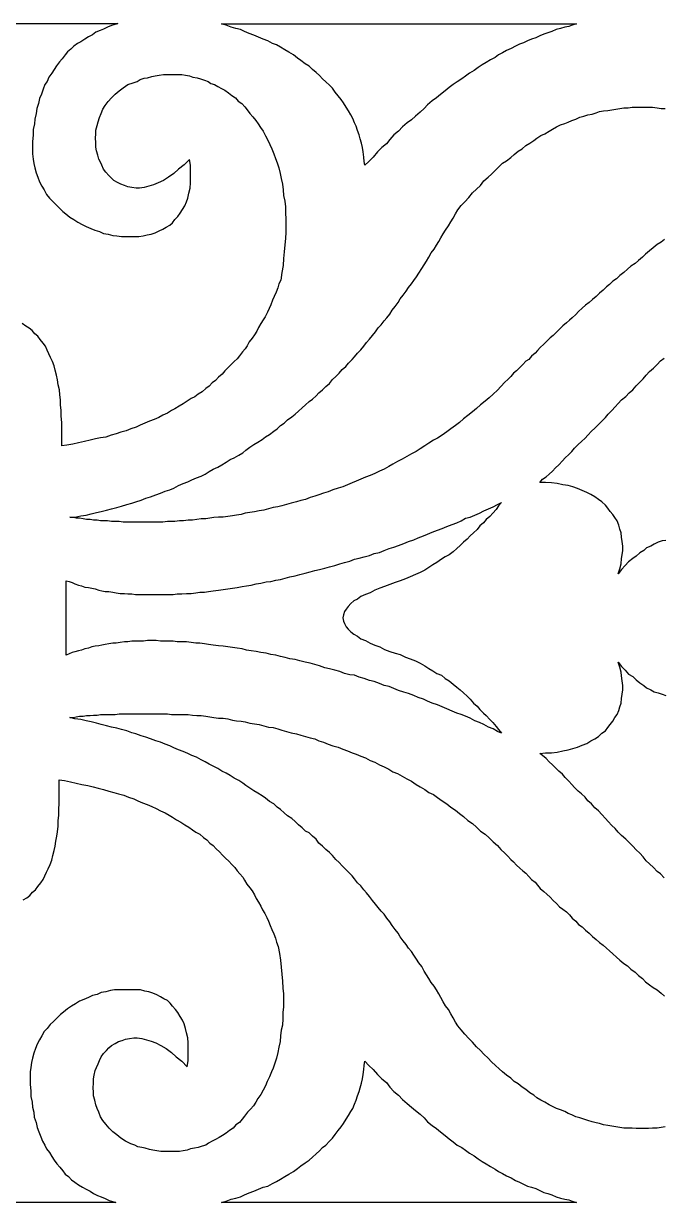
# Model space of a CAD drawing. Extents: x -372 to 372, y -358 to 358.
# Drawn here: x 85.7 to 123.5, y 227.8 to 297.5 of the extents above; entities that cross this region are included whole.
import ezdxf

# ---------------------------------------------------------------- set-up
doc = ezdxf.new("R2010")
doc.units = 0
doc.layers.add('LAYER_1', color=18, linetype='CONTINUOUS')

msp = doc.modelspace()

# ---------------------------------------------------------------- linework, layer by layer
at = {"layer": 'LAYER_1'}
for points in [[(70.447, 297.491), (91.24, 297.491), (91.141, 297.46), (90.866, 297.386), (90.626, 297.274), (90.385, 297.162), (90.179, 297.088), (89.939, 296.976), (89.733, 296.827), (89.493, 296.715), (89.287, 296.566), (89.047, 296.417), (88.841, 296.305), (88.635, 296.156), (88.463, 295.97), (88.257, 295.821), (88.12, 295.635), (87.948, 295.411), (87.777, 295.225), (87.605, 295.001), (87.468, 294.778), (87.33, 294.554), (87.159, 294.33), (87.056, 294.07), (86.918, 293.883), (86.815, 293.622), (86.712, 293.324), (86.609, 293.063), (86.541, 292.765), (86.438, 292.467), (86.403, 292.169), (86.335, 291.834), (86.3, 291.573), (86.232, 291.238), (86.232, 290.902), (86.197, 290.53), (86.197, 290.157), (86.197, 289.784), (86.232, 289.486), (86.266, 289.225), (86.335, 288.964), (86.403, 288.666), (86.506, 288.406), (86.609, 288.145), (86.747, 287.884), (86.884, 287.66), (87.021, 287.399), (87.193, 287.176), (87.365, 286.99), (87.571, 286.803), (87.777, 286.58), (87.982, 286.393), (88.154, 286.244), (88.394, 286.058), (88.635, 285.909), (88.875, 285.76), (89.115, 285.611), (89.356, 285.499), (89.63, 285.387), (89.87, 285.275), (90.145, 285.201), (90.385, 285.089), (90.66, 285.052), (90.935, 284.977), (91.175, 284.94), (91.45, 284.903), (92.479, 284.903), (92.72, 284.94), (92.96, 285.015), (93.2, 285.052), (93.44, 285.126), (93.681, 285.238), (93.887, 285.35), (94.093, 285.462), (94.299, 285.574), (94.47, 285.723), (94.608, 285.909), (94.779, 286.095), (94.917, 286.282), (95.054, 286.505), (95.191, 286.729), (95.294, 286.952), (95.363, 287.176), (95.431, 287.474), (95.5, 287.772), (95.534, 288.07), (95.534, 288.406), (95.534, 288.741), (95.534, 289.114), (95.466, 289.449), (95.157, 289.151), (94.814, 288.89), (94.539, 288.629), (94.23, 288.406), (93.921, 288.219), (93.612, 288.07), (93.338, 287.958), (93.063, 287.884), (92.788, 287.809), (92.514, 287.772), (92.308, 287.772), (92.067, 287.809), (91.827, 287.847), (91.621, 287.921), (91.415, 287.996), (91.209, 288.107), (91.003, 288.219), (90.832, 288.368), (90.694, 288.517), (90.523, 288.704), (90.385, 288.89), (90.282, 289.114), (90.214, 289.3), (90.111, 289.486), (90.042, 289.71), (89.973, 289.971), (89.939, 290.194), (89.939, 290.455), (89.905, 290.716), (89.939, 290.977), (89.939, 291.2), (90.008, 291.461), (90.076, 291.685), (90.145, 291.946), (90.248, 292.169), (90.351, 292.43), (90.488, 292.654), (90.66, 292.877), (90.866, 293.101), (91.072, 293.324), (91.312, 293.511), (91.553, 293.697), (91.827, 293.883), (92.136, 293.995), (92.376, 294.07), (92.548, 294.181), (92.788, 294.256), (92.994, 294.293), (93.235, 294.368), (93.44, 294.405), (93.681, 294.442), (93.921, 294.479), (95.02, 294.479), (95.226, 294.442), (95.466, 294.405), (95.672, 294.33), (95.912, 294.293), (96.118, 294.219), (96.358, 294.144), (96.564, 294.07), (96.736, 293.958), (96.942, 293.883), (97.148, 293.771), (97.354, 293.66), (97.56, 293.548), (97.766, 293.399), (97.972, 293.25), (98.178, 293.101), (98.349, 292.914), (98.555, 292.765), (98.727, 292.579), (98.864, 292.393), (99.036, 292.169), (99.207, 291.983), (99.379, 291.759), (99.516, 291.573), (99.654, 291.349), (99.825, 291.126), (99.963, 290.865), (100.1, 290.604), (100.203, 290.343), (100.34, 290.082), (100.443, 289.784), (100.546, 289.523), (100.649, 289.263), (100.752, 288.964), (100.821, 288.629), (100.889, 288.331), (100.958, 287.996), (100.992, 287.66), (101.027, 287.325), (101.095, 286.99), (101.13, 286.654), (101.13, 286.282), (101.164, 285.946), (101.164, 285.536), (101.164, 285.164), (101.13, 284.791), (101.095, 284.418), (101.061, 284.008), (101.027, 283.599), (100.992, 283.189), (100.924, 282.779), (100.855, 282.332), (100.752, 282.108), (100.684, 281.884), (100.581, 281.624), (100.478, 281.363), (100.375, 281.139), (100.272, 280.878), (100.169, 280.655), (100.066, 280.431), (99.928, 280.17), (99.825, 279.984), (99.688, 279.76), (99.551, 279.537), (99.448, 279.313), (99.31, 279.09), (99.173, 278.903), (99.001, 278.68), (98.864, 278.456), (98.761, 278.27), (98.59, 278.084), (98.418, 277.86), (98.281, 277.674), (98.109, 277.525), (97.937, 277.338), (97.731, 277.152), (97.56, 276.966), (97.388, 276.779), (97.182, 276.593), (97.011, 276.407), (96.805, 276.258), (96.633, 276.071), (96.427, 275.922), (96.221, 275.736), (95.981, 275.587), (95.775, 275.438), (95.569, 275.326), (95.328, 275.177), (95.088, 275.028), (94.848, 274.879), (94.608, 274.73), (94.402, 274.618), (94.161, 274.469), (93.887, 274.357), (93.646, 274.208), (93.372, 274.097), (93.097, 273.985), (92.823, 273.873), (92.548, 273.761), (92.308, 273.649), (91.999, 273.538), (91.724, 273.426), (91.415, 273.351), (91.141, 273.239), (90.832, 273.165), (90.523, 273.053), (90.214, 273.016), (89.905, 272.941), (89.596, 272.867), (89.253, 272.792), (88.909, 272.718), (88.566, 272.643), (88.223, 272.569), (87.914, 272.531), (87.914, 272.904), (87.914, 273.202), (87.914, 273.575), (87.914, 273.91), (87.88, 274.283), (87.88, 274.618), (87.845, 274.954), (87.845, 275.252), (87.811, 275.55), (87.777, 275.848), (87.708, 276.146), (87.674, 276.444), (87.605, 276.705), (87.536, 277.003), (87.468, 277.264), (87.365, 277.525), (87.262, 277.748), (87.159, 277.972), (87.056, 278.195), (86.953, 278.419), (86.815, 278.605), (86.644, 278.829), (86.506, 279.015), (86.335, 279.164), (86.163, 279.351), (85.992, 279.5), (85.786, 279.611), (85.58, 279.76)], [(123.542, 284.725), (123.336, 284.576), (123.096, 284.427), (122.855, 284.24), (122.649, 284.054), (122.409, 283.868), (122.237, 283.681), (121.997, 283.495), (121.791, 283.309), (121.551, 283.16), (121.345, 282.973), (121.139, 282.787), (120.899, 282.601), (120.693, 282.414), (120.487, 282.265), (120.281, 282.079), (120.109, 281.93), (119.903, 281.744), (119.697, 281.557), (119.491, 281.371), (119.285, 281.185), (119.079, 280.998), (118.873, 280.849), (118.667, 280.663), (118.461, 280.477), (118.29, 280.29), (118.084, 280.104), (117.912, 279.955), (117.741, 279.806), (117.535, 279.62), (117.329, 279.433), (117.157, 279.247), (116.951, 279.061), (116.779, 278.912), (116.573, 278.725), (116.402, 278.539), (116.196, 278.353), (116.024, 278.166), (115.887, 278.017), (115.681, 277.831), (115.509, 277.645), (115.338, 277.533), (115.166, 277.347), (114.994, 277.16), (114.788, 276.974), (114.617, 276.825), (114.445, 276.639), (114.274, 276.452), (114.102, 276.303), (113.862, 276.042), (113.656, 275.819), (113.415, 275.595), (113.175, 275.372), (112.935, 275.185), (112.66, 274.962), (112.42, 274.738), (112.18, 274.552), (111.905, 274.328), (111.665, 274.142), (111.424, 273.918), (111.184, 273.732), (110.91, 273.546), (110.669, 273.359), (110.395, 273.173), (110.12, 272.987), (109.88, 272.875), (109.605, 272.689), (109.365, 272.54), (109.09, 272.353), (108.85, 272.204), (108.575, 272.055), (108.301, 271.906), (108.026, 271.757), (107.751, 271.608), (107.477, 271.459), (107.237, 271.31), (106.962, 271.161), (106.687, 271.049), (106.413, 270.9), (106.138, 270.788), (105.863, 270.677), (105.589, 270.565), (105.314, 270.453), (105.074, 270.341), (104.799, 270.229), (104.525, 270.118), (104.25, 270.043), (103.941, 269.931), (103.667, 269.82), (103.392, 269.745), (103.117, 269.633), (102.877, 269.559), (102.602, 269.484), (102.328, 269.372), (102.053, 269.298), (101.779, 269.223), (101.47, 269.149), (101.195, 269.074), (100.92, 269), (100.68, 268.925), (100.405, 268.888), (100.131, 268.813), (99.856, 268.739), (99.582, 268.702), (99.307, 268.627), (99.032, 268.59), (98.758, 268.553), (98.517, 268.478), (98.243, 268.441), (98.003, 268.404), (97.728, 268.366), (97.453, 268.329), (97.179, 268.329), (96.904, 268.292), (96.664, 268.254), (96.423, 268.217), (96.149, 268.217), (95.909, 268.18), (95.634, 268.143), (95.394, 268.143), (95.119, 268.105), (94.879, 268.105), (94.604, 268.068), (94.158, 268.068), (93.883, 268.031), (91.549, 268.031), (91.309, 268.068), (90.863, 268.068), (90.622, 268.105), (90.21, 268.105), (90.004, 268.143), (89.798, 268.143), (89.592, 268.18), (89.386, 268.18), (89.18, 268.217), (88.975, 268.254), (88.769, 268.254), (88.597, 268.292), (88.391, 268.329), (88.7, 268.329), (89.043, 268.404), (89.352, 268.441), (89.661, 268.515), (89.97, 268.59), (90.245, 268.664), (90.554, 268.739), (90.863, 268.813), (91.171, 268.888), (91.446, 268.962), (91.755, 269.074), (92.064, 269.149), (92.304, 269.223), (92.613, 269.335), (92.888, 269.447), (93.162, 269.521), (93.471, 269.633), (93.746, 269.745), (94.021, 269.857), (94.295, 269.931), (94.536, 270.043), (94.81, 270.192), (95.085, 270.304), (95.359, 270.416), (95.6, 270.528), (95.874, 270.639), (96.149, 270.751), (96.389, 270.863), (96.629, 271.012), (96.87, 271.161), (97.144, 271.273), (97.385, 271.422), (97.625, 271.571), (97.865, 271.72), (98.106, 271.832), (98.38, 271.981), (98.62, 272.13), (98.792, 272.279), (99.032, 272.465), (99.273, 272.614), (99.513, 272.763), (99.753, 272.912), (99.959, 273.061), (100.199, 273.21), (100.44, 273.397), (100.646, 273.546), (100.852, 273.732), (101.058, 273.881), (101.264, 274.067), (101.504, 274.254), (101.71, 274.403), (101.916, 274.589), (102.122, 274.775), (102.328, 274.962), (102.534, 275.148), (102.74, 275.297), (102.946, 275.483), (103.117, 275.67), (103.323, 275.856), (103.529, 276.042), (103.735, 276.229), (103.907, 276.452), (104.113, 276.639), (104.319, 276.825), (104.49, 277.049), (104.696, 277.235), (104.868, 277.421), (105.074, 277.645), (105.211, 277.794), (105.383, 278.017), (105.589, 278.204), (105.76, 278.427), (105.932, 278.651), (106.104, 278.837), (106.275, 279.061), (106.447, 279.284), (106.619, 279.508), (106.79, 279.694), (106.962, 279.918), (107.134, 280.104), (107.305, 280.328), (107.442, 280.551), (107.614, 280.775), (107.786, 280.998), (107.923, 281.222), (108.095, 281.446), (108.266, 281.669), (108.404, 281.893), (108.575, 282.116), (108.713, 282.303), (108.884, 282.526), (109.022, 282.75), (109.193, 283.011), (109.33, 283.234), (109.468, 283.458), (109.605, 283.681), (109.742, 283.942), (109.914, 284.166), (110.051, 284.389), (110.189, 284.613), (110.326, 284.837), (110.463, 285.06), (110.601, 285.284), (110.772, 285.545), (110.91, 285.768), (111.047, 285.992), (111.184, 286.253), (111.321, 286.476), (111.527, 286.737), (111.733, 286.961), (111.974, 287.221), (112.18, 287.482), (112.42, 287.706), (112.66, 287.929), (112.866, 288.19), (113.106, 288.414), (113.312, 288.6), (113.553, 288.824), (113.759, 289.047), (113.965, 289.234), (114.205, 289.383), (114.445, 289.569), (114.651, 289.755), (114.891, 289.942), (115.132, 290.091), (115.338, 290.277), (115.578, 290.426), (115.818, 290.575), (115.99, 290.724), (116.23, 290.873), (116.471, 290.985), (116.711, 291.134), (116.917, 291.246), (117.157, 291.395), (117.397, 291.507), (117.638, 291.581), (117.844, 291.656), (118.05, 291.767), (118.29, 291.842), (118.53, 291.954), (118.77, 292.028), (119.011, 292.103), (119.251, 292.14), (119.491, 292.215), (119.697, 292.289), (119.938, 292.326), (120.178, 292.364), (120.418, 292.401), (120.658, 292.438), (120.899, 292.475), (121.139, 292.513), (121.379, 292.513), (121.62, 292.55), (122.821, 292.55), (123.096, 292.513), (123.336, 292.475), (123.576, 292.475)], [(123.611, 266.95), (123.405, 266.913), (123.164, 266.838), (122.924, 266.727), (122.718, 266.615), (122.478, 266.503), (122.306, 266.354), (122.066, 266.205), (121.86, 266.019), (121.654, 265.87), (121.414, 265.683), (121.208, 265.46), (121.002, 265.236), (120.796, 264.975), (120.899, 265.273), (120.967, 265.572), (121.002, 265.87), (121.036, 266.093), (121.07, 266.354), (121.07, 266.615), (121.036, 266.876), (121.002, 267.137), (120.967, 267.397), (120.899, 267.621), (120.83, 267.845), (120.727, 268.105), (120.59, 268.292), (120.487, 268.478), (120.315, 268.664), (120.178, 268.851), (120.041, 269.037), (119.835, 269.223), (119.629, 269.372), (119.423, 269.521), (119.182, 269.67), (118.942, 269.782), (118.667, 269.894), (118.393, 270.006), (118.118, 270.118), (117.844, 270.192), (117.535, 270.229), (117.191, 270.304), (116.848, 270.341), (116.505, 270.378), (116.162, 270.378), (116.333, 270.565), (116.539, 270.714), (116.711, 270.863), (116.917, 271.049), (117.088, 271.236), (117.294, 271.422), (117.5, 271.645), (117.672, 271.832), (117.878, 272.018), (118.05, 272.204), (118.221, 272.391), (118.427, 272.614), (118.633, 272.801), (118.839, 272.987), (119.011, 273.173), (119.217, 273.397), (119.423, 273.583), (119.629, 273.807), (119.835, 273.993), (120.041, 274.217), (120.212, 274.403), (120.418, 274.626), (120.624, 274.85), (120.796, 275.036), (121.002, 275.26), (121.242, 275.446), (121.448, 275.67), (121.654, 275.856), (121.86, 276.08), (122.066, 276.303), (122.272, 276.49), (122.443, 276.713), (122.649, 276.937), (122.89, 277.123), (123.096, 277.347), (123.302, 277.57), (123.508, 277.719)], [(123.508, 247.015), (123.302, 247.238), (123.096, 247.387), (122.89, 247.611), (122.649, 247.834), (122.443, 248.021), (122.272, 248.244), (122.066, 248.468), (121.86, 248.654), (121.654, 248.878), (121.448, 249.101), (121.242, 249.288), (121.002, 249.511), (120.796, 249.697), (120.624, 249.921), (120.418, 250.107), (120.212, 250.331), (120.041, 250.517), (119.835, 250.741), (119.629, 250.964), (119.423, 251.151), (119.217, 251.374), (119.011, 251.561), (118.839, 251.784), (118.633, 251.971), (118.427, 252.12), (118.221, 252.343), (118.05, 252.529), (117.878, 252.716), (117.672, 252.939), (117.5, 253.126), (117.294, 253.312), (117.088, 253.498), (116.917, 253.685), (116.711, 253.871), (116.539, 254.057), (116.333, 254.244), (116.162, 254.355), (116.505, 254.393), (116.848, 254.393), (117.191, 254.43), (117.535, 254.504), (117.844, 254.579), (118.118, 254.653), (118.393, 254.728), (118.667, 254.84), (118.942, 254.952), (119.182, 255.101), (119.423, 255.212), (119.629, 255.361), (119.835, 255.548), (120.041, 255.697), (120.178, 255.883), (120.315, 256.069), (120.487, 256.256), (120.59, 256.479), (120.727, 256.666), (120.83, 256.889), (120.899, 257.113), (120.967, 257.336), (121.002, 257.597), (121.036, 257.858), (121.07, 258.119), (121.07, 258.38), (121.036, 258.641), (121.002, 258.939), (120.967, 259.162), (120.899, 259.46), (120.796, 259.758), (121.002, 259.498), (121.208, 259.274), (121.414, 259.05), (121.654, 258.901), (121.86, 258.715), (122.066, 258.529), (122.306, 258.38), (122.478, 258.231), (122.718, 258.119), (122.924, 258.007), (123.164, 257.933), (123.405, 257.858), (123.611, 257.784)], [(123.576, 232.296), (123.336, 232.258), (123.096, 232.221), (122.821, 232.221), (122.581, 232.184), (121.86, 232.184), (121.62, 232.221), (121.139, 232.221), (120.899, 232.258), (120.658, 232.296), (120.418, 232.333), (120.178, 232.37), (119.938, 232.407), (119.697, 232.482), (119.491, 232.519), (119.251, 232.594), (119.011, 232.668), (118.77, 232.743), (118.53, 232.817), (118.29, 232.892), (118.05, 233.004), (117.844, 233.078), (117.638, 233.19), (117.397, 233.302), (117.157, 233.376), (116.917, 233.488), (116.711, 233.6), (116.471, 233.749), (116.23, 233.861), (115.99, 234.01), (115.818, 234.159), (115.578, 234.308), (115.338, 234.494), (115.132, 234.643), (114.891, 234.829), (114.651, 234.979), (114.445, 235.165), (114.205, 235.351), (113.965, 235.537), (113.759, 235.724), (113.553, 235.91), (113.312, 236.134), (113.106, 236.357), (112.866, 236.581), (112.66, 236.804), (112.42, 237.028), (112.18, 237.289), (111.974, 237.512), (111.733, 237.773), (111.527, 238.034), (111.321, 238.258), (111.184, 238.481), (111.047, 238.742), (110.91, 238.966), (110.772, 239.227), (110.601, 239.45), (110.463, 239.674), (110.326, 239.935), (110.189, 240.158), (110.051, 240.382), (109.914, 240.605), (109.742, 240.829), (109.605, 241.052), (109.468, 241.276), (109.33, 241.5), (109.193, 241.76), (109.022, 241.984), (108.884, 242.208), (108.713, 242.431), (108.575, 242.655), (108.404, 242.841), (108.266, 243.065), (108.095, 243.288), (107.923, 243.512), (107.786, 243.735), (107.614, 243.959), (107.442, 244.183), (107.305, 244.406), (107.134, 244.63), (106.962, 244.853), (106.79, 245.04), (106.619, 245.263), (106.447, 245.449), (106.275, 245.673), (106.104, 245.897), (105.932, 246.12), (105.76, 246.307), (105.589, 246.53), (105.383, 246.716), (105.211, 246.94), (105.074, 247.126), (104.868, 247.35), (104.696, 247.499), (104.49, 247.723), (104.319, 247.909), (104.113, 248.095), (103.907, 248.319), (103.735, 248.505), (103.529, 248.691), (103.323, 248.878), (103.117, 249.064), (102.946, 249.288), (102.74, 249.474), (102.534, 249.66), (102.328, 249.772), (102.122, 249.958), (101.916, 250.145), (101.71, 250.331), (101.504, 250.517), (101.264, 250.666), (101.058, 250.853), (100.852, 251.039), (100.646, 251.188), (100.44, 251.374), (100.199, 251.523), (99.959, 251.71), (99.753, 251.859), (99.513, 252.008), (99.273, 252.157), (99.032, 252.306), (98.792, 252.455), (98.62, 252.604), (98.38, 252.753), (98.106, 252.902), (97.865, 253.051), (97.625, 253.2), (97.385, 253.312), (97.144, 253.461), (96.87, 253.61), (96.629, 253.722), (96.389, 253.871), (96.149, 253.983), (95.874, 254.132), (95.6, 254.244), (95.359, 254.355), (95.085, 254.467), (94.81, 254.579), (94.536, 254.691), (94.295, 254.802), (94.021, 254.914), (93.746, 255.026), (93.471, 255.101), (93.162, 255.212), (92.888, 255.324), (92.613, 255.399), (92.304, 255.51), (92.064, 255.585), (91.755, 255.697), (91.446, 255.771), (91.171, 255.846), (90.863, 255.92), (90.554, 255.995), (90.245, 256.069), (89.97, 256.144), (89.661, 256.218), (89.352, 256.293), (89.043, 256.368), (88.7, 256.405), (88.391, 256.479), (88.597, 256.479), (88.769, 256.517), (88.975, 256.554), (89.18, 256.554), (89.386, 256.591), (89.592, 256.591), (89.798, 256.628), (90.004, 256.628), (90.21, 256.666), (91.068, 256.666), (91.309, 256.703), (94.158, 256.703), (94.398, 256.666), (95.394, 256.666), (95.634, 256.628), (95.909, 256.591), (96.149, 256.591), (96.423, 256.554), (96.664, 256.517), (96.904, 256.479), (97.179, 256.442), (97.453, 256.442), (97.728, 256.405), (98.003, 256.33), (98.243, 256.293), (98.517, 256.256), (98.758, 256.218), (99.032, 256.144), (99.307, 256.107), (99.582, 256.069), (99.856, 255.995), (100.131, 255.92), (100.405, 255.883), (100.68, 255.809), (100.92, 255.734), (101.195, 255.66), (101.47, 255.585), (101.779, 255.51), (102.053, 255.436), (102.328, 255.361), (102.602, 255.287), (102.877, 255.212), (103.117, 255.101), (103.392, 255.026), (103.667, 254.914), (103.941, 254.802), (104.25, 254.728), (104.525, 254.616), (104.799, 254.504), (105.074, 254.393), (105.314, 254.318), (105.589, 254.206), (105.863, 254.094), (106.138, 253.945), (106.413, 253.834), (106.687, 253.685), (106.962, 253.573), (107.237, 253.424), (107.477, 253.275), (107.751, 253.163), (108.026, 253.014), (108.301, 252.865), (108.575, 252.716), (108.85, 252.529), (109.09, 252.38), (109.365, 252.231), (109.605, 252.045), (109.88, 251.933), (110.12, 251.747), (110.395, 251.561), (110.669, 251.374), (110.91, 251.188), (111.184, 251.002), (111.424, 250.815), (111.665, 250.629), (111.905, 250.405), (112.18, 250.219), (112.42, 249.996), (112.66, 249.772), (112.935, 249.586), (113.175, 249.362), (113.415, 249.139), (113.656, 248.915), (113.862, 248.691), (114.102, 248.468), (114.274, 248.281), (114.445, 248.095), (114.617, 247.946), (114.788, 247.76), (114.994, 247.573), (115.166, 247.424), (115.338, 247.275), (115.509, 247.089), (115.681, 246.903), (115.887, 246.754), (116.024, 246.567), (116.196, 246.381), (116.402, 246.195), (116.573, 246.046), (116.779, 245.859), (116.951, 245.673), (117.157, 245.487), (117.329, 245.3), (117.535, 245.151), (117.741, 245.002), (117.912, 244.816), (118.084, 244.63), (118.29, 244.443), (118.461, 244.257), (118.667, 244.108), (118.873, 243.922), (119.079, 243.735), (119.285, 243.549), (119.491, 243.363), (119.697, 243.176), (119.903, 243.027), (120.109, 242.841), (120.281, 242.692), (120.487, 242.506), (120.693, 242.319), (120.899, 242.133), (121.139, 241.947), (121.345, 241.798), (121.551, 241.611), (121.791, 241.425), (121.997, 241.239), (122.237, 241.052), (122.409, 240.866), (122.649, 240.68), (122.855, 240.531), (123.096, 240.382), (123.336, 240.195), (123.542, 240.009)], [(85.645, 245.71), (85.851, 245.822), (86.022, 245.971), (86.194, 246.157), (86.366, 246.307), (86.503, 246.493), (86.675, 246.716), (86.812, 246.903), (86.915, 247.126), (87.018, 247.35), (87.121, 247.536), (87.224, 247.797), (87.327, 248.058), (87.395, 248.319), (87.464, 248.617), (87.533, 248.878), (87.567, 249.176), (87.636, 249.474), (87.67, 249.735), (87.704, 250.07), (87.704, 250.368), (87.739, 250.704), (87.739, 251.039), (87.773, 251.412), (87.773, 251.747), (87.773, 252.082), (87.773, 252.418), (87.773, 252.79), (88.082, 252.753), (88.425, 252.678), (88.769, 252.604), (89.112, 252.529), (89.455, 252.455), (89.764, 252.38), (90.073, 252.306), (90.382, 252.231), (90.691, 252.12), (91, 252.045), (91.274, 251.971), (91.583, 251.896), (91.858, 251.784), (92.167, 251.672), (92.407, 251.561), (92.682, 251.449), (92.956, 251.337), (93.231, 251.225), (93.506, 251.113), (93.746, 250.964), (94.021, 250.853), (94.261, 250.704), (94.467, 250.592), (94.707, 250.443), (94.947, 250.294), (95.188, 250.145), (95.428, 249.996), (95.634, 249.847), (95.84, 249.697), (96.08, 249.586), (96.286, 249.399), (96.492, 249.25), (96.664, 249.064), (96.87, 248.915), (97.041, 248.729), (97.247, 248.542), (97.419, 248.356), (97.591, 248.17), (97.797, 247.983), (97.968, 247.797), (98.14, 247.611), (98.277, 247.424), (98.449, 247.238), (98.62, 247.052), (98.723, 246.865), (98.861, 246.642), (99.032, 246.418), (99.17, 246.232), (99.307, 246.008), (99.41, 245.785), (99.547, 245.561), (99.685, 245.338), (99.788, 245.114), (99.925, 244.891), (100.028, 244.667), (100.131, 244.443), (100.234, 244.183), (100.337, 243.959), (100.44, 243.698), (100.543, 243.437), (100.611, 243.214), (100.714, 242.953), (100.783, 242.543), (100.852, 242.133), (100.886, 241.723), (100.92, 241.313), (100.955, 240.903), (100.989, 240.493), (101.023, 240.158), (101.023, 239.785), (101.023, 239.376), (100.989, 239.04), (100.989, 238.668), (100.955, 238.295), (100.886, 237.997), (100.852, 237.661), (100.817, 237.326), (100.749, 236.991), (100.68, 236.693), (100.611, 236.357), (100.508, 236.059), (100.405, 235.761), (100.302, 235.537), (100.199, 235.239), (100.062, 234.979), (99.959, 234.718), (99.822, 234.457), (99.685, 234.196), (99.513, 233.972), (99.376, 233.749), (99.238, 233.525), (99.067, 233.339), (98.895, 233.153), (98.723, 232.929), (98.586, 232.743), (98.414, 232.556), (98.209, 232.407), (98.037, 232.221), (97.831, 232.072), (97.625, 231.923), (97.419, 231.774), (97.213, 231.662), (97.007, 231.55), (96.801, 231.439), (96.595, 231.327), (96.423, 231.215), (96.218, 231.14), (95.977, 231.066), (95.771, 231.029), (95.531, 230.991), (95.325, 230.917), (95.085, 230.88), (94.879, 230.842), (93.78, 230.842), (93.54, 230.88), (93.3, 230.917), (93.094, 230.954), (92.853, 231.029), (92.648, 231.066), (92.407, 231.103), (92.236, 231.215), (91.995, 231.29), (91.686, 231.439), (91.412, 231.625), (91.171, 231.811), (90.931, 231.998), (90.725, 232.221), (90.519, 232.445), (90.348, 232.668), (90.21, 232.892), (90.107, 233.153), (90.004, 233.376), (89.936, 233.6), (89.867, 233.861), (89.798, 234.121), (89.798, 234.345), (89.764, 234.606), (89.798, 234.867), (89.798, 235.128), (89.833, 235.351), (89.901, 235.612), (89.97, 235.798), (90.073, 236.022), (90.142, 236.208), (90.245, 236.432), (90.382, 236.618), (90.554, 236.804), (90.691, 236.953), (90.863, 237.103), (91.068, 237.214), (91.274, 237.326), (91.48, 237.401), (91.686, 237.475), (91.927, 237.512), (92.167, 237.55), (92.373, 237.55), (92.648, 237.512), (92.922, 237.438), (93.197, 237.363), (93.471, 237.252), (93.78, 237.103), (94.089, 236.916), (94.398, 236.693), (94.673, 236.432), (95.016, 236.171), (95.325, 235.836), (95.394, 236.208), (95.394, 236.581), (95.394, 236.916), (95.394, 237.252), (95.359, 237.55), (95.291, 237.848), (95.222, 238.109), (95.153, 238.369), (95.05, 238.593), (94.913, 238.817), (94.776, 239.04), (94.638, 239.227), (94.467, 239.413), (94.33, 239.599), (94.158, 239.748), (93.952, 239.86), (93.746, 239.972), (93.54, 240.084), (93.3, 240.195), (93.059, 240.27), (92.819, 240.307), (92.579, 240.382), (91.034, 240.382), (90.794, 240.344), (90.519, 240.27), (90.245, 240.233), (90.004, 240.121), (89.73, 240.046), (89.489, 239.935), (89.215, 239.823), (88.975, 239.711), (88.734, 239.562), (88.494, 239.413), (88.254, 239.264), (88.013, 239.077), (87.842, 238.928), (87.636, 238.705), (87.43, 238.519), (87.224, 238.332), (87.052, 238.109), (86.881, 237.922), (86.743, 237.661), (86.606, 237.438), (86.469, 237.177), (86.366, 236.916), (86.263, 236.655), (86.194, 236.357), (86.125, 236.096), (86.091, 235.798), (86.057, 235.537), (86.057, 235.165), (86.057, 234.792), (86.091, 234.42), (86.091, 234.084), (86.16, 233.749), (86.194, 233.451), (86.263, 233.153), (86.297, 232.855), (86.4, 232.556), (86.469, 232.258), (86.572, 231.998), (86.675, 231.699), (86.778, 231.439), (86.915, 231.215), (87.018, 230.991), (87.19, 230.768), (87.327, 230.544), (87.464, 230.321), (87.636, 230.097), (87.807, 229.911), (87.979, 229.687), (88.116, 229.501), (88.322, 229.352), (88.494, 229.166), (88.7, 229.016), (88.906, 228.867), (89.146, 228.718), (89.352, 228.607), (89.592, 228.495), (89.798, 228.346), (90.039, 228.234), (90.245, 228.159), (90.485, 228.048), (90.725, 227.936), (91, 227.861), (91.116, 227.825), (70.57, 227.825)]]:
    msp.add_lwpolyline(points, dxfattribs=at)
for points in [[(118.084, 297.394), (117.878, 297.32), (117.638, 297.282), (117.397, 297.208), (117.123, 297.133), (116.882, 297.022), (116.642, 296.947), (116.402, 296.872), (116.162, 296.761), (115.921, 296.649), (115.681, 296.574), (115.441, 296.463), (115.2, 296.351), (114.96, 296.276), (114.72, 296.164), (114.48, 296.015), (114.205, 295.904), (113.965, 295.755), (113.724, 295.643), (113.518, 295.494), (113.244, 295.345), (113.003, 295.196), (112.763, 295.047), (112.523, 294.898), (112.283, 294.711), (112.008, 294.562), (111.768, 294.376), (111.562, 294.227), (111.287, 294.04), (111.047, 293.891), (110.807, 293.705), (110.566, 293.519), (110.292, 293.295), (110.051, 293.109), (109.811, 292.923), (109.536, 292.699), (109.33, 292.475), (109.09, 292.252), (108.816, 292.028), (108.575, 291.805), (108.335, 291.618), (108.06, 291.395), (107.82, 291.134), (107.545, 290.91), (107.305, 290.65), (107.099, 290.389), (106.825, 290.165), (106.584, 289.904), (106.31, 289.606), (106.069, 289.345), (105.829, 289.122), (105.795, 289.345), (105.76, 289.606), (105.726, 289.904), (105.692, 290.165), (105.623, 290.426), (105.555, 290.687), (105.486, 290.91), (105.383, 291.171), (105.314, 291.432), (105.211, 291.618), (105.108, 291.879), (105.005, 292.103), (104.868, 292.326), (104.731, 292.55), (104.559, 292.811), (104.422, 292.997), (104.25, 293.221), (104.078, 293.444), (103.907, 293.668), (103.735, 293.854), (103.529, 294.04), (103.323, 294.227), (103.152, 294.413), (102.946, 294.599), (102.74, 294.786), (102.534, 294.972), (102.293, 295.121), (102.053, 295.307), (101.847, 295.456), (101.607, 295.643), (101.332, 295.792), (101.092, 295.941), (100.852, 296.09), (100.611, 296.239), (100.371, 296.314), (100.096, 296.463), (99.822, 296.574), (99.547, 296.686), (99.273, 296.798), (98.998, 296.91), (98.723, 297.022), (98.483, 297.133), (98.209, 297.208), (97.934, 297.282), (97.625, 297.394), (97.352, 297.468), (118.324, 297.468)], [(113.724, 269), (113.587, 268.776), (113.381, 268.553), (113.209, 268.366), (113.003, 268.18), (112.832, 267.994), (112.626, 267.807), (112.454, 267.584), (112.248, 267.397), (112.042, 267.211), (111.871, 267.025), (111.665, 266.838), (111.459, 266.652), (111.253, 266.466), (111.047, 266.28), (110.807, 266.093), (110.566, 265.981), (110.36, 265.832), (110.086, 265.646), (109.845, 265.497), (109.605, 265.348), (109.365, 265.199), (109.09, 265.05), (108.816, 264.938), (108.507, 264.789), (108.232, 264.677), (107.923, 264.565), (107.614, 264.454), (107.305, 264.342), (106.996, 264.23), (106.722, 264.118), (106.413, 264.006), (106.138, 263.857), (105.863, 263.746), (105.589, 263.634), (105.383, 263.485), (105.177, 263.373), (105.005, 263.224), (104.834, 263.038), (104.731, 262.889), (104.628, 262.74), (104.559, 262.553), (104.525, 262.367), (104.559, 262.181), (104.628, 262.032), (104.731, 261.845), (104.834, 261.696), (105.005, 261.547), (105.177, 261.398), (105.383, 261.286), (105.589, 261.137), (105.863, 261.025), (106.138, 260.876), (106.413, 260.765), (106.722, 260.653), (106.996, 260.504), (107.305, 260.392), (107.614, 260.28), (107.923, 260.206), (108.232, 260.057), (108.507, 259.945), (108.816, 259.833), (109.09, 259.684), (109.365, 259.535), (109.605, 259.386), (109.845, 259.237), (110.086, 259.088), (110.36, 258.976), (110.566, 258.79), (110.807, 258.641), (111.047, 258.454), (111.253, 258.268), (111.459, 258.119), (111.665, 257.933), (111.871, 257.746), (112.042, 257.56), (112.248, 257.336), (112.454, 257.15), (112.626, 256.964), (112.832, 256.74), (113.003, 256.591), (113.209, 256.368), (113.381, 256.181), (113.587, 255.958), (113.724, 255.771), (113.896, 255.548), (113.656, 255.66), (113.415, 255.809), (113.141, 255.92), (112.866, 256.069), (112.592, 256.181), (112.317, 256.293), (112.042, 256.442), (111.768, 256.554), (111.527, 256.666), (111.253, 256.74), (110.978, 256.852), (110.669, 257.001), (110.395, 257.113), (110.12, 257.225), (109.811, 257.336), (109.536, 257.448), (109.296, 257.56), (108.987, 257.672), (108.713, 257.784), (108.404, 257.895), (108.129, 257.97), (107.82, 258.082), (107.545, 258.193), (107.271, 258.305), (106.962, 258.38), (106.687, 258.492), (106.378, 258.603), (106.104, 258.678), (105.795, 258.79), (105.486, 258.864), (105.211, 258.976), (104.937, 259.013), (104.628, 259.088), (104.353, 259.2), (104.044, 259.274), (103.735, 259.349), (103.461, 259.423), (103.152, 259.535), (102.877, 259.609), (102.602, 259.684), (102.293, 259.758), (101.984, 259.833), (101.71, 259.908), (101.401, 259.945), (101.126, 260.019), (100.852, 260.094), (100.577, 260.168), (100.268, 260.206), (99.994, 260.28), (99.685, 260.317), (99.41, 260.392), (99.101, 260.429), (98.826, 260.466), (98.586, 260.541), (98.277, 260.578), (98.003, 260.616), (97.728, 260.653), (97.453, 260.69), (97.179, 260.727), (96.87, 260.765), (96.595, 260.802), (96.355, 260.839), (96.08, 260.876), (95.84, 260.876), (95.565, 260.914), (95.291, 260.951), (94.741, 260.951), (94.501, 260.988), (93.746, 260.988), (93.506, 261.025), (92.991, 261.025), (92.751, 260.988), (92.064, 260.988), (91.824, 260.951), (91.618, 260.951), (91.377, 260.914), (91.137, 260.876), (90.931, 260.876), (90.691, 260.839), (90.485, 260.802), (90.279, 260.765), (90.107, 260.727), (89.901, 260.69), (89.695, 260.653), (89.489, 260.578), (89.283, 260.541), (89.078, 260.466), (88.906, 260.429), (88.7, 260.355), (88.528, 260.317), (88.357, 260.243), (88.185, 260.168), (88.185, 262.367), (88.185, 264.565), (88.357, 264.528), (88.528, 264.454), (88.7, 264.379), (88.906, 264.305), (89.078, 264.267), (89.283, 264.193), (89.489, 264.156), (89.695, 264.118), (89.901, 264.081), (90.107, 264.006), (90.279, 263.969), (90.485, 263.932), (90.691, 263.932), (90.931, 263.895), (91.137, 263.857), (91.377, 263.82), (91.618, 263.82), (91.824, 263.783), (92.064, 263.783), (92.27, 263.746), (94.501, 263.746), (94.741, 263.783), (95.016, 263.783), (95.291, 263.82), (95.565, 263.82), (95.84, 263.857), (96.08, 263.895), (96.355, 263.895), (96.595, 263.932), (96.87, 263.969), (97.179, 264.006), (97.453, 264.044), (97.728, 264.081), (98.003, 264.118), (98.277, 264.156), (98.586, 264.23), (98.826, 264.267), (99.101, 264.305), (99.41, 264.379), (99.685, 264.416), (99.994, 264.491), (100.268, 264.528), (100.577, 264.603), (100.852, 264.64), (101.126, 264.714), (101.401, 264.789), (101.71, 264.864), (101.984, 264.938), (102.293, 265.013), (102.602, 265.087), (102.877, 265.162), (103.152, 265.236), (103.461, 265.311), (103.735, 265.385), (104.044, 265.46), (104.353, 265.572), (104.628, 265.646), (104.937, 265.721), (105.211, 265.832), (105.486, 265.907), (105.795, 265.981), (106.104, 266.056), (106.378, 266.168), (106.687, 266.242), (106.962, 266.354), (107.271, 266.466), (107.545, 266.54), (107.82, 266.652), (108.129, 266.764), (108.404, 266.876), (108.713, 266.988), (108.987, 267.099), (109.296, 267.211), (109.536, 267.323), (109.811, 267.435), (110.12, 267.546), (110.395, 267.658), (110.669, 267.77), (110.978, 267.882), (111.253, 267.994), (111.527, 268.105), (111.768, 268.254), (112.042, 268.329), (112.317, 268.441), (112.592, 268.553), (112.866, 268.702), (113.141, 268.813), (113.415, 268.925), (113.656, 269.074), (113.896, 269.186)], [(106.069, 235.91), (106.31, 235.687), (106.584, 235.388), (106.825, 235.128), (107.099, 234.904), (107.305, 234.643), (107.545, 234.382), (107.82, 234.159), (108.06, 233.898), (108.335, 233.674), (108.575, 233.451), (108.816, 233.264), (109.09, 233.041), (109.33, 232.817), (109.536, 232.594), (109.811, 232.37), (110.051, 232.184), (110.292, 231.998), (110.566, 231.774), (110.807, 231.588), (111.047, 231.401), (111.287, 231.215), (111.562, 231.066), (111.768, 230.917), (112.008, 230.731), (112.283, 230.582), (112.523, 230.395), (112.763, 230.246), (113.003, 230.097), (113.244, 229.948), (113.518, 229.799), (113.724, 229.65), (113.965, 229.538), (114.205, 229.389), (114.48, 229.277), (114.72, 229.128), (114.96, 229.016), (115.2, 228.905), (115.441, 228.793), (115.681, 228.718), (115.921, 228.644), (116.162, 228.532), (116.402, 228.42), (116.642, 228.346), (116.882, 228.271), (117.123, 228.159), (117.397, 228.085), (117.638, 228.01), (117.878, 227.973), (118.084, 227.899), (118.324, 227.825), (97.352, 227.825), (97.625, 227.899), (97.934, 228.01), (98.209, 228.085), (98.483, 228.159), (98.723, 228.271), (98.998, 228.383), (99.273, 228.495), (99.547, 228.607), (99.822, 228.718), (100.096, 228.793), (100.371, 228.942), (100.611, 229.054), (100.852, 229.203), (101.092, 229.352), (101.332, 229.501), (101.607, 229.65), (101.847, 229.836), (102.053, 229.985), (102.293, 230.172), (102.534, 230.321), (102.74, 230.507), (102.946, 230.693), (103.152, 230.88), (103.323, 231.066), (103.529, 231.215), (103.735, 231.439), (103.907, 231.625), (104.078, 231.848), (104.25, 232.072), (104.422, 232.296), (104.559, 232.482), (104.731, 232.743), (104.868, 232.966), (105.005, 233.19), (105.108, 233.376), (105.211, 233.637), (105.314, 233.861), (105.383, 234.121), (105.486, 234.382), (105.555, 234.606), (105.623, 234.867), (105.692, 235.128), (105.726, 235.388), (105.76, 235.687), (105.795, 235.91), (105.829, 236.171)]]:
    msp.add_lwpolyline(points, close=True, dxfattribs=at)

doc.saveas('drawing.dxf')
